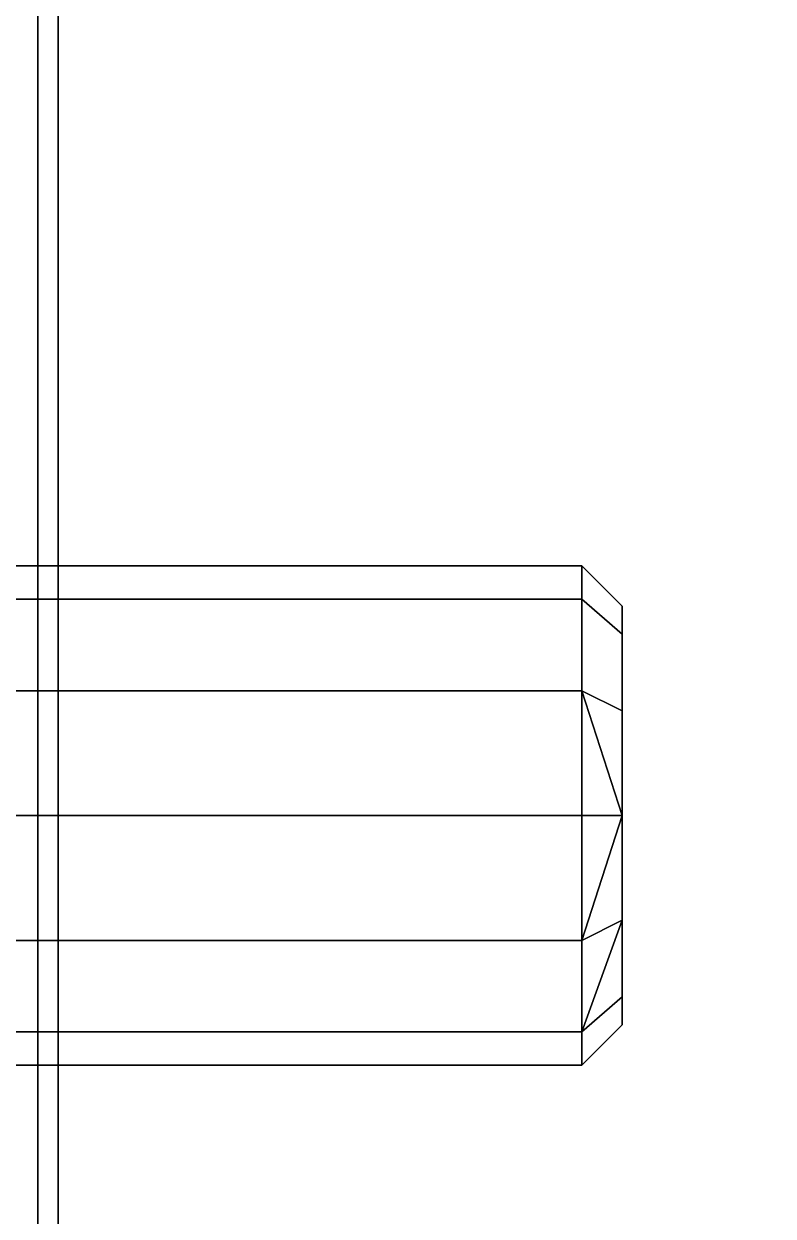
# Model space of a CAD drawing. Extents: x -1998 to 40, y -600 to 0.
# Drawn here: x -1000.76 to -991.46, y -396.73 to -381.92 of the extents above; entities that cross this region are included whole.
import ezdxf

# ---------------------------------------------------------------- set-up
doc = ezdxf.new("R2010")
doc.units = 0

# ---------------------------------------------------------------- blocks, each defined once
blk = doc.blocks.new('rack tv terrero.bajo.Suelo1', base_point=(20, 20))
at = {"layer": 'e-cerezo locarno H1632', "color": 0}
for points in [[(20, 20), (20, 432), (1500, 432), (1500, 20)], [(20, 20, 18), (20, 432, 18), (1500, 432, 18), (1500, 20, 18)]]:
    blk.add_3dface(points, dxfattribs=at)
blk = doc.blocks.new('rack tv terrero.bajo.Suelo')
at = {"layer": 'e-cerezo locarno H1632'}
blk.add_blockref('rack tv terrero.bajo.Suelo1', (20, 20), dxfattribs=at)
blk = doc.blocks.new('rack tv terrero.bajo.Techo1', base_point=(1500, 0, 600))
at = {"layer": 'e-cerezo locarno H1632', "color": 0}
for points in [[(1500, 0, 600), (1500, 432, 600), (0, 432, 600), (0, 0, 600)], [(1500, 0, 582), (1500, 432, 582), (0, 432, 582), (0, 0, 582)]]:
    blk.add_3dface(points, dxfattribs=at)
blk = doc.blocks.new('rack tv terrero.bajo.Techo')
at = {"layer": 'e-cerezo locarno H1632'}
blk.add_blockref('rack tv terrero.bajo.Techo1', (1500, 0, 600), dxfattribs=at)
blk = doc.blocks.new('rack tv terrero.bajo.Est  F [1]1', base_point=(38, 20, 404))
at = {"layer": 'e-cerezo locarno H1632', "color": 0}
for points in [[(38, 20, 404), (1482, 20, 404), (1482, 432, 404), (38, 432, 404)], [(38, 20, 422), (1482, 20, 422), (1482, 432, 422), (38, 432, 422)]]:
    blk.add_3dface(points, dxfattribs=at)
blk = doc.blocks.new('rack tv terrero.bajo.Est  F [1]')
at = {"layer": 'e-cerezo locarno H1632'}
blk.add_blockref('rack tv terrero.bajo.Est  F [1]1', (38, 20, 404), dxfattribs=at)
blk = doc.blocks.new('rack tv terrero.bajo.Div V [2]1', base_point=(997.667, 20, 404))
at = {"layer": 'e-cerezo locarno H1632', "color": 0}
for points in [[(997.667, 20, 404), (997.667, 20, 18), (997.667, 432, 18), (997.667, 432, 404)], [(997.667, 20, 18), (1015.667, 20, 18), (1015.667, 432, 18), (997.667, 432, 18)], [(997.667, 432, 404), (1015.667, 432, 404), (1015.667, 20, 404), (997.667, 20, 404)]]:
    blk.add_3dface(points, dxfattribs=at)
blk = doc.blocks.new('rack tv terrero.bajo.Div V [2]4', base_point=(996.167, 62.75, 327.5))
at = {"layer": 'ACCESSORY', "color": 0}
for points in [[(1004.167, 61.35, 318), (1004.167, 60.935, 319.55), (996.167, 60.935, 319.55), (996.167, 61.35, 318)], [(1004.167, 60.935, 316.45), (1004.167, 61.35, 318), (996.167, 61.35, 318), (996.167, 60.935, 316.45)], [(1004.167, 61.35, 286), (1004.167, 60.935, 287.55), (996.167, 60.935, 287.55), (996.167, 61.35, 286)], [(1004.167, 60.935, 284.45), (1004.167, 61.35, 286), (996.167, 61.35, 286), (996.167, 60.935, 284.45)], [(1004.167, 60.935, 319.55), (1004.167, 61.35, 318), (1004.667, 60.85, 318), (1004.667, 60.502, 319.3)], [(1004.167, 61.35, 318), (1004.167, 60.935, 316.45), (1004.667, 60.502, 316.7), (1004.667, 60.85, 318)], [(1004.167, 60.935, 287.55), (1004.167, 61.35, 286), (1004.667, 60.85, 286), (1004.667, 60.502, 287.3)], [(1004.167, 61.35, 286), (1004.167, 60.935, 284.45), (1004.667, 60.502, 284.7), (1004.667, 60.85, 286)], [(1004.167, 60.935, 319.55), (1004.167, 59.8, 320.685), (996.167, 59.8, 320.685), (996.167, 60.935, 319.55)], [(1004.167, 59.8, 315.315), (1004.167, 60.935, 316.45), (996.167, 60.935, 316.45), (996.167, 59.8, 315.315)], [(1004.167, 60.935, 287.55), (1004.167, 59.8, 288.685), (996.167, 59.8, 288.685), (996.167, 60.935, 287.55)], [(1004.167, 59.8, 283.315), (1004.167, 60.935, 284.45), (996.167, 60.935, 284.45), (996.167, 59.8, 283.315)], [(1004.167, 59.8, 320.685), (1004.167, 60.935, 319.55), (1004.667, 60.502, 319.3), (1004.667, 59.55, 320.252)], [(1004.167, 60.935, 316.45), (1004.167, 59.8, 315.315), (1004.667, 59.55, 315.748), (1004.667, 60.502, 316.7)], [(1004.167, 59.8, 288.685), (1004.167, 60.935, 287.55), (1004.667, 60.502, 287.3), (1004.667, 59.55, 288.252)], [(1004.167, 60.935, 284.45), (1004.167, 59.8, 283.315), (1004.667, 59.55, 283.748), (1004.667, 60.502, 284.7)], [(1004.167, 59.8, 320.685), (1004.167, 58.25, 321.1), (996.167, 58.25, 321.1), (996.167, 59.8, 320.685)], [(1004.167, 58.25, 314.9), (1004.167, 59.8, 315.315), (996.167, 59.8, 315.315), (996.167, 58.25, 314.9)], [(1004.167, 59.8, 288.685), (1004.167, 58.25, 289.1), (996.167, 58.25, 289.1), (996.167, 59.8, 288.685)], [(1004.167, 58.25, 282.9), (1004.167, 59.8, 283.315), (996.167, 59.8, 283.315), (996.167, 58.25, 282.9)], [(1004.167, 58.25, 321.1), (1004.167, 59.8, 320.685), (1004.667, 59.55, 320.252), (1004.667, 58.25, 320.6)], [(1004.167, 59.8, 315.315), (1004.167, 58.25, 314.9), (1004.667, 58.25, 315.4), (1004.667, 59.55, 315.748)], [(1004.167, 58.25, 289.1), (1004.167, 59.8, 288.685), (1004.667, 59.55, 288.252), (1004.667, 58.25, 288.6)], [(1004.167, 58.25, 321.1), (1004.167, 56.7, 320.685), (996.167, 56.7, 320.685), (996.167, 58.25, 321.1)], [(1004.167, 56.7, 315.315), (1004.167, 58.25, 314.9), (996.167, 58.25, 314.9), (996.167, 56.7, 315.315)], [(1004.167, 58.25, 289.1), (1004.167, 56.7, 288.685), (996.167, 56.7, 288.685), (996.167, 58.25, 289.1)], [(1004.167, 56.7, 283.315), (1004.167, 58.25, 282.9), (996.167, 58.25, 282.9), (996.167, 56.7, 283.315)], [(1004.667, 56.95, 315.748), (1004.667, 58.25, 315.4), (1004.167, 58.25, 314.9), (1004.167, 56.7, 315.315)], [(1004.667, 58.25, 288.6), (1004.667, 56.95, 288.252), (1004.167, 56.7, 288.685), (1004.167, 58.25, 289.1)], [(1004.667, 56.95, 283.748), (1004.667, 58.25, 283.4), (1004.167, 58.25, 282.9), (1004.167, 56.7, 283.315)], [(1004.667, 55.998, 316.7), (1004.667, 56.95, 315.748), (1004.167, 56.7, 315.315), (1004.167, 55.565, 316.45)], [(1004.667, 56.95, 288.252), (1004.667, 55.998, 287.3), (1004.167, 55.565, 287.55), (1004.167, 56.7, 288.685)], [(1004.667, 55.998, 284.7), (1004.667, 56.95, 283.748), (1004.167, 56.7, 283.315), (1004.167, 55.565, 284.45)], [(1004.167, 56.7, 320.685), (1004.167, 55.565, 319.55), (996.167, 55.565, 319.55), (996.167, 56.7, 320.685)], [(1004.167, 55.565, 316.45), (1004.167, 56.7, 315.315), (996.167, 56.7, 315.315), (996.167, 55.565, 316.45)], [(1004.167, 56.7, 288.685), (1004.167, 55.565, 287.55), (996.167, 55.565, 287.55), (996.167, 56.7, 288.685)], [(1004.167, 55.565, 284.45), (1004.167, 56.7, 283.315), (996.167, 56.7, 283.315), (996.167, 55.565, 284.45)], [(1004.667, 55.998, 319.3), (1004.667, 55.65, 318), (1004.167, 55.15, 318), (1004.167, 55.565, 319.55)], [(1004.667, 55.65, 318), (1004.667, 55.998, 316.7), (1004.167, 55.565, 316.45), (1004.167, 55.15, 318)], [(1004.667, 55.998, 287.3), (1004.667, 55.65, 286), (1004.167, 55.15, 286), (1004.167, 55.565, 287.55)], [(1004.667, 55.65, 286), (1004.667, 55.998, 284.7), (1004.167, 55.565, 284.45), (1004.167, 55.15, 286)], [(1004.167, 55.565, 319.55), (1004.167, 55.15, 318), (996.167, 55.15, 318), (996.167, 55.565, 319.55)], [(1004.167, 55.15, 318), (1004.167, 55.565, 316.45), (996.167, 55.565, 316.45), (996.167, 55.15, 318)], [(1004.167, 55.565, 287.55), (1004.167, 55.15, 286), (996.167, 55.15, 286), (996.167, 55.565, 287.55)], [(1004.167, 55.15, 286), (1004.167, 55.565, 284.45), (996.167, 55.565, 284.45), (996.167, 55.15, 286)]]:
    blk.add_3dface(points, dxfattribs=at)
at = {"layer": 'ACCESSORY', "color": 0, "invisible_edges": 8}
for points in [[(1004.667, 60.502, 319.3), (1004.667, 60.85, 318), (1004.667, 55.65, 318), (1004.667, 60.502, 319.3)], [(1004.667, 55.65, 318), (1004.667, 60.85, 318), (1004.667, 55.998, 316.7), (1004.667, 55.65, 318)], [(1004.667, 60.502, 316.7), (1004.667, 55.998, 316.7), (1004.667, 60.85, 318), (1004.667, 60.502, 316.7)], [(1004.667, 60.502, 287.3), (1004.667, 60.85, 286), (1004.667, 55.65, 286), (1004.667, 60.502, 287.3)], [(1004.667, 55.65, 286), (1004.667, 60.85, 286), (1004.667, 55.998, 284.7), (1004.667, 55.65, 286)], [(1004.667, 60.502, 284.7), (1004.667, 55.998, 284.7), (1004.667, 60.85, 286), (1004.667, 60.502, 284.7)], [(1004.667, 60.502, 319.3), (1004.667, 55.998, 319.3), (1004.667, 59.55, 320.252), (1004.667, 60.502, 319.3)], [(1004.667, 55.998, 319.3), (1004.667, 60.502, 319.3), (1004.667, 55.65, 318), (1004.667, 55.998, 319.3)], [(1004.667, 56.95, 315.748), (1004.667, 55.998, 316.7), (1004.667, 60.502, 316.7), (1004.667, 56.95, 315.748)], [(1004.667, 59.55, 315.748), (1004.667, 56.95, 315.748), (1004.667, 60.502, 316.7), (1004.667, 59.55, 315.748)], [(1004.667, 60.502, 287.3), (1004.667, 55.998, 287.3), (1004.667, 59.55, 288.252), (1004.667, 60.502, 287.3)], [(1004.667, 55.998, 287.3), (1004.667, 60.502, 287.3), (1004.667, 55.65, 286), (1004.667, 55.998, 287.3)], [(1004.667, 56.95, 283.748), (1004.667, 55.998, 284.7), (1004.667, 60.502, 284.7), (1004.667, 56.95, 283.748)], [(1004.667, 59.55, 283.748), (1004.667, 56.95, 283.748), (1004.667, 60.502, 284.7), (1004.667, 59.55, 283.748)], [(1004.667, 59.55, 283.748), (1004.167, 59.8, 283.315), (1004.667, 58.25, 283.4), (1004.667, 59.55, 283.748)], [(1004.167, 59.8, 283.315), (1004.167, 58.25, 282.9), (1004.667, 58.25, 283.4), (1004.167, 59.8, 283.315)], [(1004.667, 58.25, 320.6), (1004.667, 59.55, 320.252), (1004.667, 56.95, 320.252), (1004.667, 58.25, 320.6)], [(1004.667, 56.95, 320.252), (1004.667, 59.55, 320.252), (1004.667, 55.998, 319.3), (1004.667, 56.95, 320.252)], [(1004.667, 59.55, 315.748), (1004.667, 58.25, 315.4), (1004.667, 56.95, 315.748), (1004.667, 59.55, 315.748)], [(1004.667, 58.25, 288.6), (1004.667, 59.55, 288.252), (1004.667, 56.95, 288.252), (1004.667, 58.25, 288.6)], [(1004.667, 56.95, 288.252), (1004.667, 59.55, 288.252), (1004.667, 55.998, 287.3), (1004.667, 56.95, 288.252)], [(1004.667, 59.55, 283.748), (1004.667, 58.25, 283.4), (1004.667, 56.95, 283.748), (1004.667, 59.55, 283.748)], [(1004.167, 58.25, 321.1), (1004.667, 58.25, 320.6), (1004.167, 56.7, 320.685), (1004.167, 58.25, 321.1)], [(1004.667, 56.95, 320.252), (1004.167, 56.7, 320.685), (1004.667, 58.25, 320.6), (1004.667, 56.95, 320.252)], [(1004.667, 56.95, 320.252), (1004.167, 55.565, 319.55), (1004.167, 56.7, 320.685), (1004.667, 56.95, 320.252)], [(1004.667, 56.95, 320.252), (1004.667, 55.998, 319.3), (1004.167, 55.565, 319.55), (1004.667, 56.95, 320.252)]]:
    blk.add_3dface(points, dxfattribs=at)
blk = doc.blocks.new('rack tv terrero.bajo.Div V [2]5', base_point=(996.167, 62.75, 145.5))
at = {"layer": 'ACCESSORY', "color": 0}
for points in [[(1004.167, 61.35, 136), (1004.167, 60.935, 137.55), (996.167, 60.935, 137.55), (996.167, 61.35, 136)], [(1004.167, 60.935, 134.45), (1004.167, 61.35, 136), (996.167, 61.35, 136), (996.167, 60.935, 134.45)], [(1004.167, 61.35, 104), (1004.167, 60.935, 105.55), (996.167, 60.935, 105.55), (996.167, 61.35, 104)], [(1004.167, 60.935, 102.45), (1004.167, 61.35, 104), (996.167, 61.35, 104), (996.167, 60.935, 102.45)], [(1004.167, 60.935, 137.55), (1004.167, 61.35, 136), (1004.667, 60.85, 136), (1004.667, 60.502, 137.3)], [(1004.167, 61.35, 136), (1004.167, 60.935, 134.45), (1004.667, 60.502, 134.7), (1004.667, 60.85, 136)], [(1004.167, 60.935, 105.55), (1004.167, 61.35, 104), (1004.667, 60.85, 104), (1004.667, 60.502, 105.3)], [(1004.167, 61.35, 104), (1004.167, 60.935, 102.45), (1004.667, 60.502, 102.7), (1004.667, 60.85, 104)], [(1004.167, 60.935, 137.55), (1004.167, 59.8, 138.685), (996.167, 59.8, 138.685), (996.167, 60.935, 137.55)], [(1004.167, 59.8, 133.315), (1004.167, 60.935, 134.45), (996.167, 60.935, 134.45), (996.167, 59.8, 133.315)], [(1004.167, 60.935, 105.55), (1004.167, 59.8, 106.685), (996.167, 59.8, 106.685), (996.167, 60.935, 105.55)], [(1004.167, 59.8, 101.315), (1004.167, 60.935, 102.45), (996.167, 60.935, 102.45), (996.167, 59.8, 101.315)], [(1004.167, 59.8, 138.685), (1004.167, 60.935, 137.55), (1004.667, 60.502, 137.3), (1004.667, 59.55, 138.252)], [(1004.167, 60.935, 134.45), (1004.167, 59.8, 133.315), (1004.667, 59.55, 133.748), (1004.667, 60.502, 134.7)], [(1004.167, 59.8, 106.685), (1004.167, 60.935, 105.55), (1004.667, 60.502, 105.3), (1004.667, 59.55, 106.252)], [(1004.167, 60.935, 102.45), (1004.167, 59.8, 101.315), (1004.667, 59.55, 101.748), (1004.667, 60.502, 102.7)], [(1004.167, 59.8, 138.685), (1004.167, 58.25, 139.1), (996.167, 58.25, 139.1), (996.167, 59.8, 138.685)], [(1004.167, 58.25, 132.9), (1004.167, 59.8, 133.315), (996.167, 59.8, 133.315), (996.167, 58.25, 132.9)], [(1004.167, 59.8, 106.685), (1004.167, 58.25, 107.1), (996.167, 58.25, 107.1), (996.167, 59.8, 106.685)], [(1004.167, 58.25, 100.9), (1004.167, 59.8, 101.315), (996.167, 59.8, 101.315), (996.167, 58.25, 100.9)], [(1004.167, 58.25, 139.1), (1004.167, 59.8, 138.685), (1004.667, 59.55, 138.252), (1004.667, 58.25, 138.6)], [(1004.167, 59.8, 133.315), (1004.167, 58.25, 132.9), (1004.667, 58.25, 133.4), (1004.667, 59.55, 133.748)], [(1004.167, 58.25, 107.1), (1004.167, 59.8, 106.685), (1004.667, 59.55, 106.252), (1004.667, 58.25, 106.6)], [(1004.167, 58.25, 139.1), (1004.167, 56.7, 138.685), (996.167, 56.7, 138.685), (996.167, 58.25, 139.1)], [(1004.167, 56.7, 133.315), (1004.167, 58.25, 132.9), (996.167, 58.25, 132.9), (996.167, 56.7, 133.315)], [(1004.167, 58.25, 107.1), (1004.167, 56.7, 106.685), (996.167, 56.7, 106.685), (996.167, 58.25, 107.1)], [(1004.167, 56.7, 101.315), (1004.167, 58.25, 100.9), (996.167, 58.25, 100.9), (996.167, 56.7, 101.315)], [(1004.667, 56.95, 133.748), (1004.667, 58.25, 133.4), (1004.167, 58.25, 132.9), (1004.167, 56.7, 133.315)], [(1004.667, 58.25, 106.6), (1004.667, 56.95, 106.252), (1004.167, 56.7, 106.685), (1004.167, 58.25, 107.1)], [(1004.667, 56.95, 101.748), (1004.667, 58.25, 101.4), (1004.167, 58.25, 100.9), (1004.167, 56.7, 101.315)], [(1004.667, 55.998, 134.7), (1004.667, 56.95, 133.748), (1004.167, 56.7, 133.315), (1004.167, 55.565, 134.45)], [(1004.667, 56.95, 106.252), (1004.667, 55.998, 105.3), (1004.167, 55.565, 105.55), (1004.167, 56.7, 106.685)], [(1004.667, 55.998, 102.7), (1004.667, 56.95, 101.748), (1004.167, 56.7, 101.315), (1004.167, 55.565, 102.45)], [(1004.167, 56.7, 138.685), (1004.167, 55.565, 137.55), (996.167, 55.565, 137.55), (996.167, 56.7, 138.685)], [(1004.167, 55.565, 134.45), (1004.167, 56.7, 133.315), (996.167, 56.7, 133.315), (996.167, 55.565, 134.45)], [(1004.167, 56.7, 106.685), (1004.167, 55.565, 105.55), (996.167, 55.565, 105.55), (996.167, 56.7, 106.685)], [(1004.167, 55.565, 102.45), (1004.167, 56.7, 101.315), (996.167, 56.7, 101.315), (996.167, 55.565, 102.45)], [(1004.667, 55.998, 137.3), (1004.667, 55.65, 136), (1004.167, 55.15, 136), (1004.167, 55.565, 137.55)], [(1004.667, 55.65, 136), (1004.667, 55.998, 134.7), (1004.167, 55.565, 134.45), (1004.167, 55.15, 136)], [(1004.667, 55.998, 105.3), (1004.667, 55.65, 104), (1004.167, 55.15, 104), (1004.167, 55.565, 105.55)], [(1004.667, 55.65, 104), (1004.667, 55.998, 102.7), (1004.167, 55.565, 102.45), (1004.167, 55.15, 104)], [(1004.167, 55.565, 137.55), (1004.167, 55.15, 136), (996.167, 55.15, 136), (996.167, 55.565, 137.55)], [(1004.167, 55.15, 136), (1004.167, 55.565, 134.45), (996.167, 55.565, 134.45), (996.167, 55.15, 136)], [(1004.167, 55.565, 105.55), (1004.167, 55.15, 104), (996.167, 55.15, 104), (996.167, 55.565, 105.55)], [(1004.167, 55.15, 104), (1004.167, 55.565, 102.45), (996.167, 55.565, 102.45), (996.167, 55.15, 104)]]:
    blk.add_3dface(points, dxfattribs=at)
at = {"layer": 'ACCESSORY', "color": 0, "invisible_edges": 8}
for points in [[(1004.667, 60.502, 137.3), (1004.667, 60.85, 136), (1004.667, 55.65, 136), (1004.667, 60.502, 137.3)], [(1004.667, 55.65, 136), (1004.667, 60.85, 136), (1004.667, 55.998, 134.7), (1004.667, 55.65, 136)], [(1004.667, 60.502, 134.7), (1004.667, 55.998, 134.7), (1004.667, 60.85, 136), (1004.667, 60.502, 134.7)], [(1004.667, 60.502, 105.3), (1004.667, 60.85, 104), (1004.667, 55.65, 104), (1004.667, 60.502, 105.3)], [(1004.667, 55.65, 104), (1004.667, 60.85, 104), (1004.667, 55.998, 102.7), (1004.667, 55.65, 104)], [(1004.667, 60.502, 102.7), (1004.667, 55.998, 102.7), (1004.667, 60.85, 104), (1004.667, 60.502, 102.7)], [(1004.667, 60.502, 137.3), (1004.667, 55.998, 137.3), (1004.667, 59.55, 138.252), (1004.667, 60.502, 137.3)], [(1004.667, 55.998, 137.3), (1004.667, 60.502, 137.3), (1004.667, 55.65, 136), (1004.667, 55.998, 137.3)], [(1004.667, 56.95, 133.748), (1004.667, 55.998, 134.7), (1004.667, 60.502, 134.7), (1004.667, 56.95, 133.748)], [(1004.667, 59.55, 133.748), (1004.667, 56.95, 133.748), (1004.667, 60.502, 134.7), (1004.667, 59.55, 133.748)], [(1004.667, 60.502, 105.3), (1004.667, 55.998, 105.3), (1004.667, 59.55, 106.252), (1004.667, 60.502, 105.3)], [(1004.667, 55.998, 105.3), (1004.667, 60.502, 105.3), (1004.667, 55.65, 104), (1004.667, 55.998, 105.3)], [(1004.667, 56.95, 101.748), (1004.667, 55.998, 102.7), (1004.667, 60.502, 102.7), (1004.667, 56.95, 101.748)], [(1004.667, 59.55, 101.748), (1004.667, 56.95, 101.748), (1004.667, 60.502, 102.7), (1004.667, 59.55, 101.748)], [(1004.667, 59.55, 101.748), (1004.167, 59.8, 101.315), (1004.667, 58.25, 101.4), (1004.667, 59.55, 101.748)], [(1004.167, 59.8, 101.315), (1004.167, 58.25, 100.9), (1004.667, 58.25, 101.4), (1004.167, 59.8, 101.315)], [(1004.667, 58.25, 138.6), (1004.667, 59.55, 138.252), (1004.667, 56.95, 138.252), (1004.667, 58.25, 138.6)], [(1004.667, 56.95, 138.252), (1004.667, 59.55, 138.252), (1004.667, 55.998, 137.3), (1004.667, 56.95, 138.252)], [(1004.667, 59.55, 133.748), (1004.667, 58.25, 133.4), (1004.667, 56.95, 133.748), (1004.667, 59.55, 133.748)], [(1004.667, 58.25, 106.6), (1004.667, 59.55, 106.252), (1004.667, 56.95, 106.252), (1004.667, 58.25, 106.6)], [(1004.667, 56.95, 106.252), (1004.667, 59.55, 106.252), (1004.667, 55.998, 105.3), (1004.667, 56.95, 106.252)], [(1004.667, 59.55, 101.748), (1004.667, 58.25, 101.4), (1004.667, 56.95, 101.748), (1004.667, 59.55, 101.748)], [(1004.167, 58.25, 139.1), (1004.667, 58.25, 138.6), (1004.167, 56.7, 138.685), (1004.167, 58.25, 139.1)], [(1004.667, 56.95, 138.252), (1004.167, 56.7, 138.685), (1004.667, 58.25, 138.6), (1004.667, 56.95, 138.252)], [(1004.667, 56.95, 138.252), (1004.167, 55.565, 137.55), (1004.167, 56.7, 138.685), (1004.667, 56.95, 138.252)], [(1004.667, 56.95, 138.252), (1004.667, 55.998, 137.3), (1004.167, 55.565, 137.55), (1004.667, 56.95, 138.252)]]:
    blk.add_3dface(points, dxfattribs=at)
blk = doc.blocks.new('rack tv terrero.bajo.Div V [2]')
at = {"layer": 'Taladro', "extrusion": (1, 0, 0)}
for centre in [(57, 286.08, 997.667), (57, 104.08, 997.667), (57, 318.08, 997.667), (57, 136.08, 997.667)]:
    blk.add_circle(centre, 2.6, dxfattribs=at)
for name, p in [('rack tv terrero.bajo.Div V [2]4', (996.167, 62.75, 327.5)), ('rack tv terrero.bajo.Div V [2]5', (996.167, 62.75, 145.5))]:
    blk.add_blockref(name, p)
at = {"layer": 'e-cerezo locarno H1632'}
blk.add_blockref('rack tv terrero.bajo.Div V [2]1', (997.667, 20, 404), dxfattribs=at)
blk = doc.blocks.new('rack tv terrero.bajo.Div V [4]1', base_point=(997.41696, 20, 582))
at = {"layer": 'e-cerezo locarno H1632', "color": 0}
for points in [[(997.41696, 20, 582), (997.41696, 20, 422), (997.41696, 432, 422), (997.41696, 432, 582)], [(997.41696, 20, 422), (1015.41696, 20, 422), (1015.41696, 432, 422), (997.41696, 432, 422)], [(997.41696, 432, 582), (1015.41696, 432, 582), (1015.41696, 20, 582), (997.41696, 20, 582)]]:
    blk.add_3dface(points, dxfattribs=at)
blk = doc.blocks.new('rack tv terrero.bajo.Div V [4]')
at = {"layer": 'e-cerezo locarno H1632'}
blk.add_blockref('rack tv terrero.bajo.Div V [4]1', (997.41696, 20, 582), dxfattribs=at)
blk = doc.blocks.new('rack tv terrero.bajo')
at = {"layer": 'rack tv terrero.bajo.Div V [2]'}
blk.add_blockref('rack tv terrero.bajo.Div V [2]', (0, 0), dxfattribs=at)
at = {"layer": 'rack tv terrero.bajo.Div V [4]'}
blk.add_blockref('rack tv terrero.bajo.Div V [4]', (0, 0), dxfattribs=at)
at = {"layer": 'rack tv terrero.bajo.Est  F [1]'}
blk.add_blockref('rack tv terrero.bajo.Est  F [1]', (0, 0), dxfattribs=at)
at = {"layer": 'rack tv terrero.bajo.Suelo'}
blk.add_blockref('rack tv terrero.bajo.Suelo', (0, 0), dxfattribs=at)
at = {"layer": 'rack tv terrero.bajo.Techo'}
blk.add_blockref('rack tv terrero.bajo.Techo', (0, 0), dxfattribs=at)

msp = doc.modelspace()

# ---------------------------------------------------------------- block references
msp.add_blockref('rack tv terrero.bajo', (-1998, -450, 44))

doc.saveas('drawing.dxf')
